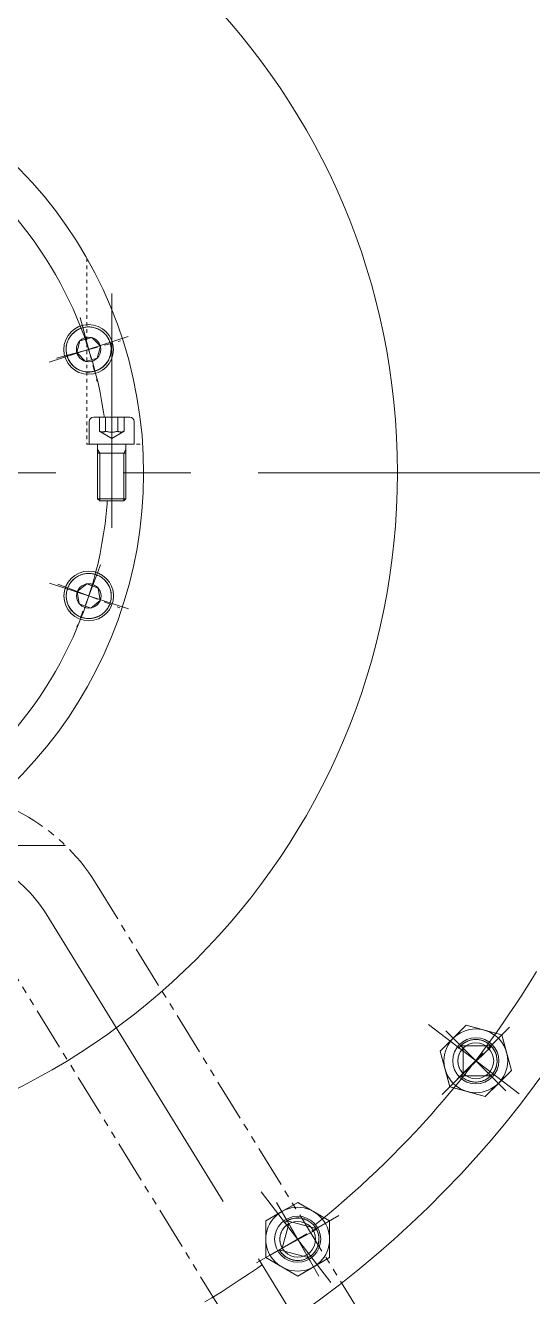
# Model space of a CAD drawing. Header units: inches. Extents: x 0 to 26418, y 0 to 20128.
# Drawn here: x 4152.6 to 4295.8, y 3494.4 to 3852.9 of the extents above; entities that cross this region are included whole.
import ezdxf

# ---------------------------------------------------------------- set-up
doc = ezdxf.new("R2010")
doc.units = ezdxf.units.IN
doc.header["$MEASUREMENT"] = 0
doc.set_wipeout_variables(frame=1)
for name, pattern in [('ACAD_ISO02W100', [15, 12, -3]), ('CENTER', [50.8, 31.75, -6.35, 6.35, -6.35]), ('双点画线', [22, 12, -2, 2, -2, 2, -2]), ('点画线', [18, 12, -2, 2, -2]), ('虚线', [2, 1, -1])]:
    doc.linetypes.add(name, pattern=pattern)
for name, color, linetype, lineweight in [('CAXA1', 5, 'CENTER', 5), ('中心线层', 5, 'CENTER', 5), ('粗实线层', 7, 'Continuous', 5), ('细实线层', 7, 'Continuous', 5), ('虚线层', 6, 'ACAD_ISO02W100', 5)]:
    doc.layers.add(name, color=color, linetype=linetype, lineweight=lineweight)

msp = doc.modelspace()

# ---------------------------------------------------------------- linework, layer by layer
at = {"color": 7, "lineweight": 5}
for p, q in [((4165.15, 3764.97), (4164.97, 3764.69)), ((4165.34, 3765.25), (4165.15, 3764.97)), ((4165.54, 3765.51), (4165.34, 3765.25)), ((4165.75, 3765.77), (4165.54, 3765.51)), ((4165.98, 3766.01), (4165.75, 3765.77)), ((4166.23, 3766.24), (4165.98, 3766.01)), ((4166.48, 3766.45), (4166.23, 3766.24)), ((4166.74, 3766.66), (4166.48, 3766.45)), ((4167.02, 3766.85), (4166.74, 3766.66)), ((4167.3, 3767.02), (4167.02, 3766.85)), ((4167.6, 3767.18), (4167.3, 3767.02)), ((4167.9, 3767.32), (4167.6, 3767.18)), ((4168.2, 3767.45), (4167.9, 3767.32)), ((4168.52, 3767.56), (4168.2, 3767.45)), ((4168.84, 3767.66), (4168.52, 3767.56)), ((4169.16, 3767.73), (4168.84, 3767.66)), ((4168.84, 3767.66), (4168.84, 3767.66)), ((4169.49, 3767.79), (4169.16, 3767.73)), ((4169.82, 3767.84), (4169.49, 3767.79)), ((4170.15, 3767.86), (4169.82, 3767.84)), ((4170.49, 3767.87), (4170.15, 3767.86)), ((4170.82, 3767.86), (4170.49, 3767.87)), ((4171.15, 3767.84), (4170.82, 3767.86)), ((4171.48, 3767.79), (4171.15, 3767.84)), ((4171.81, 3767.73), (4171.48, 3767.79)), ((4172.13, 3767.66), (4171.81, 3767.73)), ((4172.45, 3767.56), (4172.13, 3767.66)), ((4172.77, 3767.45), (4172.45, 3767.56)), ((4173.07, 3767.32), (4172.77, 3767.45)), ((4173.37, 3767.18), (4173.07, 3767.32)), ((4173.67, 3767.02), (4173.37, 3767.18)), ((4173.95, 3766.85), (4173.67, 3767.02)), ((4174.23, 3766.66), (4173.95, 3766.85)), ((4174.49, 3766.45), (4174.23, 3766.66)), ((4174.74, 3766.24), (4174.49, 3766.45)), ((4174.99, 3766.01), (4174.74, 3766.24)), ((4175.22, 3765.77), (4174.99, 3766.01)), ((4175.43, 3765.51), (4175.22, 3765.77)), ((4175.63, 3765.25), (4175.43, 3765.51)), ((4175.82, 3764.97), (4175.63, 3765.25)), ((4176, 3764.69), (4175.82, 3764.97)), ((4164.13, 3761.84), (4164.12, 3761.51)), ((4164.12, 3761.51), (4164.13, 3761.17)), ((4164.15, 3762.17), (4164.13, 3761.84)), ((4164.2, 3762.5), (4164.15, 3762.17)), ((4164.26, 3762.83), (4164.2, 3762.5)), ((4164.34, 3763.15), (4164.26, 3762.83)), ((4164.43, 3763.47), (4164.34, 3763.15)), ((4164.54, 3763.79), (4164.43, 3763.47)), ((4164.67, 3764.1), (4164.54, 3763.79)), ((4164.81, 3764.4), (4164.67, 3764.1)), ((4164.97, 3764.69), (4164.81, 3764.4)), ((4167.14, 3760.61), (4168.04, 3763.96)), ((4168.04, 3763.96), (4171.38, 3764.85)), ((4173.83, 3762.4), (4171.38, 3764.85)), ((4173.83, 3762.4), (4172.93, 3759.06)), ((4173.83, 3762.4), (4172.93, 3759.06)), ((4176.16, 3764.4), (4176, 3764.69)), ((4176.3, 3764.1), (4176.16, 3764.4)), ((4176.43, 3763.79), (4176.3, 3764.1)), ((4176.54, 3763.47), (4176.43, 3763.79)), ((4176.63, 3763.15), (4176.54, 3763.47)), ((4176.71, 3762.83), (4176.63, 3763.15)), ((4176.77, 3762.5), (4176.71, 3762.83)), ((4176.82, 3762.17), (4176.77, 3762.5)), ((4176.84, 3761.84), (4176.82, 3762.17)), ((4176.85, 3761.51), (4176.84, 3761.84)), ((4176.84, 3761.17), (4176.85, 3761.51)), ((4164.13, 3761.17), (4164.15, 3760.84)), ((4164.15, 3760.84), (4164.2, 3760.51)), ((4164.2, 3760.51), (4164.26, 3760.18)), ((4164.26, 3760.18), (4164.34, 3759.86)), ((4164.34, 3759.86), (4164.34, 3759.86)), ((4164.34, 3759.86), (4164.43, 3759.54)), ((4164.43, 3759.54), (4164.54, 3759.23)), ((4164.54, 3759.23), (4164.67, 3758.92)), ((4164.67, 3758.92), (4164.81, 3758.62)), ((4164.81, 3758.62), (4164.97, 3758.32)), ((4164.97, 3758.32), (4165.15, 3758.04)), ((4165.15, 3758.04), (4165.34, 3757.77)), ((4165.34, 3757.77), (4165.54, 3757.5)), ((4167.14, 3760.61), (4169.59, 3758.16)), ((4169.59, 3758.16), (4172.93, 3759.06)), ((4175.43, 3757.5), (4175.63, 3757.77)), ((4175.63, 3757.77), (4175.82, 3758.04)), ((4175.82, 3758.04), (4176, 3758.32)), ((4176, 3758.32), (4176.16, 3758.62)), ((4176.16, 3758.62), (4176.3, 3758.92)), ((4176.3, 3758.92), (4176.43, 3759.23)), ((4176.43, 3759.23), (4176.54, 3759.54)), ((4176.54, 3759.54), (4176.63, 3759.86)), ((4176.63, 3759.86), (4176.71, 3760.18)), ((4176.71, 3760.18), (4176.77, 3760.51)), ((4176.77, 3760.51), (4176.82, 3760.84)), ((4176.82, 3760.84), (4176.84, 3761.17)), ((4165.54, 3757.5), (4165.75, 3757.25)), ((4165.75, 3757.25), (4165.98, 3757.01)), ((4165.98, 3757.01), (4166.23, 3756.78)), ((4166.23, 3756.78), (4166.48, 3756.56)), ((4166.48, 3756.56), (4166.74, 3756.36)), ((4166.74, 3756.36), (4167.02, 3756.17)), ((4167.02, 3756.17), (4167.3, 3755.99)), ((4167.3, 3755.99), (4167.6, 3755.84)), ((4167.6, 3755.84), (4167.9, 3755.69)), ((4167.9, 3755.69), (4168.2, 3755.56)), ((4168.2, 3755.56), (4168.52, 3755.45)), ((4168.52, 3755.45), (4168.84, 3755.36)), ((4168.84, 3755.36), (4169.16, 3755.28)), ((4169.16, 3755.28), (4169.49, 3755.22)), ((4169.49, 3755.22), (4169.82, 3755.18)), ((4169.82, 3755.18), (4170.15, 3755.15)), ((4170.15, 3755.15), (4170.49, 3755.14)), ((4170.49, 3755.14), (4170.82, 3755.15)), ((4170.82, 3755.15), (4171.15, 3755.18)), ((4171.15, 3755.18), (4171.48, 3755.22)), ((4171.48, 3755.22), (4171.81, 3755.28)), ((4171.81, 3755.28), (4172.13, 3755.36)), ((4172.13, 3755.36), (4172.45, 3755.45)), ((4172.13, 3755.36), (4172.13, 3755.36)), ((4172.45, 3755.45), (4172.77, 3755.56)), ((4172.77, 3755.56), (4173.07, 3755.69)), ((4173.07, 3755.69), (4173.37, 3755.84)), ((4173.37, 3755.84), (4173.67, 3755.99)), ((4173.67, 3755.99), (4173.95, 3756.17)), ((4173.95, 3756.17), (4174.23, 3756.36)), ((4174.23, 3756.36), (4174.49, 3756.56)), ((4174.49, 3756.56), (4174.74, 3756.78)), ((4174.74, 3756.78), (4174.99, 3757.01)), ((4174.99, 3757.01), (4175.22, 3757.25)), ((4175.22, 3757.25), (4175.43, 3757.5)), ((4166.53, 3696.92), (4166.28, 3696.71)), ((4166.8, 3697.13), (4166.53, 3696.92)), ((4167.07, 3697.32), (4166.8, 3697.13)), ((4167.36, 3697.49), (4167.07, 3697.32)), ((4167.65, 3697.65), (4167.36, 3697.49)), ((4167.95, 3697.79), (4167.65, 3697.65)), ((4168.26, 3697.92), (4167.95, 3697.79)), ((4168.57, 3698.03), (4168.26, 3697.92)), ((4168.89, 3698.13), (4168.57, 3698.03)), ((4169.21, 3698.2), (4168.89, 3698.13)), ((4169.54, 3698.26), (4169.21, 3698.2)), ((4169.87, 3698.31), (4169.54, 3698.26)), ((4170.2, 3698.33), (4169.87, 3698.31)), ((4170.54, 3698.34), (4170.2, 3698.33)), ((4170.87, 3698.33), (4170.54, 3698.34)), ((4171.2, 3698.31), (4170.87, 3698.33)), ((4171.53, 3698.26), (4171.2, 3698.31)), ((4171.86, 3698.2), (4171.53, 3698.26)), ((4172.19, 3698.13), (4171.86, 3698.2)), ((4172.5, 3698.03), (4172.19, 3698.13)), ((4172.82, 3697.92), (4172.5, 3698.03)), ((4173.13, 3697.79), (4172.82, 3697.92)), ((4172.82, 3697.92), (4172.82, 3697.92)), ((4173.43, 3697.65), (4173.13, 3697.79)), ((4173.72, 3697.49), (4173.43, 3697.65)), ((4174, 3697.32), (4173.72, 3697.49)), ((4174.28, 3697.13), (4174, 3697.32)), ((4174.54, 3696.92), (4174.28, 3697.13)), ((4174.8, 3696.71), (4174.54, 3696.92)), ((4164.31, 3693.3), (4164.25, 3692.97)), ((4164.39, 3693.63), (4164.31, 3693.3)), ((4164.48, 3693.95), (4164.39, 3693.63)), ((4164.6, 3694.26), (4164.48, 3693.95)), ((4164.72, 3694.57), (4164.6, 3694.26)), ((4164.6, 3694.26), (4164.6, 3694.26)), ((4164.87, 3694.87), (4164.72, 3694.57)), ((4165.03, 3695.16), (4164.87, 3694.87)), ((4165.2, 3695.44), (4165.03, 3695.16)), ((4165.39, 3695.72), (4165.2, 3695.44)), ((4165.59, 3695.98), (4165.39, 3695.72)), ((4165.81, 3696.24), (4165.59, 3695.98)), ((4166.04, 3696.48), (4165.81, 3696.24)), ((4166.28, 3696.71), (4166.04, 3696.48)), ((4167.3, 3693.22), (4170, 3695.4)), ((4167.3, 3693.22), (4167.85, 3689.8)), ((4170, 3695.4), (4173.23, 3694.16)), ((4173.77, 3690.74), (4173.23, 3694.16)), ((4175.04, 3696.48), (4174.8, 3696.71)), ((4175.27, 3696.24), (4175.04, 3696.48)), ((4175.48, 3695.98), (4175.27, 3696.24)), ((4175.69, 3695.72), (4175.48, 3695.98)), ((4175.88, 3695.44), (4175.69, 3695.72)), ((4176.05, 3695.16), (4175.88, 3695.44)), ((4176.21, 3694.87), (4176.05, 3695.16)), ((4176.35, 3694.57), (4176.21, 3694.87)), ((4176.48, 3694.26), (4176.35, 3694.57)), ((4176.59, 3693.95), (4176.48, 3694.26)), ((4176.69, 3693.63), (4176.59, 3693.95)), ((4176.76, 3693.3), (4176.69, 3693.63)), ((4176.82, 3692.97), (4176.76, 3693.3)), ((4164.18, 3692.31), (4164.17, 3691.98)), ((4164.17, 3691.98), (4164.18, 3691.64)), ((4164.21, 3692.64), (4164.18, 3692.31)), ((4164.18, 3691.64), (4164.21, 3691.31)), ((4164.25, 3692.97), (4164.21, 3692.64)), ((4164.21, 3691.31), (4164.25, 3690.98)), ((4164.25, 3690.98), (4164.31, 3690.65)), ((4164.31, 3690.65), (4164.39, 3690.33)), ((4164.39, 3690.33), (4164.48, 3690.01)), ((4164.48, 3690.01), (4164.6, 3689.7)), ((4164.6, 3689.7), (4164.72, 3689.39)), ((4167.85, 3689.8), (4171.08, 3688.56)), ((4173.77, 3690.74), (4171.08, 3688.56)), ((4173.77, 3690.74), (4171.08, 3688.56)), ((4176.35, 3689.39), (4176.48, 3689.7)), ((4176.48, 3689.7), (4176.59, 3690.01)), ((4176.59, 3690.01), (4176.69, 3690.33)), ((4176.69, 3690.33), (4176.76, 3690.65)), ((4176.76, 3690.65), (4176.82, 3690.98)), ((4176.87, 3692.64), (4176.82, 3692.97)), ((4176.82, 3690.98), (4176.87, 3691.31)), ((4176.89, 3692.31), (4176.87, 3692.64)), ((4176.87, 3691.31), (4176.89, 3691.64)), ((4176.9, 3691.98), (4176.89, 3692.31)), ((4176.89, 3691.64), (4176.9, 3691.98)), ((4164.72, 3689.39), (4164.87, 3689.09)), ((4164.87, 3689.09), (4165.03, 3688.8)), ((4165.03, 3688.8), (4165.2, 3688.51)), ((4165.2, 3688.51), (4165.39, 3688.24)), ((4165.39, 3688.24), (4165.59, 3687.97)), ((4165.59, 3687.97), (4165.81, 3687.72)), ((4165.81, 3687.72), (4166.04, 3687.48)), ((4166.04, 3687.48), (4166.28, 3687.25)), ((4166.28, 3687.25), (4166.53, 3687.03)), ((4166.53, 3687.03), (4166.8, 3686.83)), ((4166.8, 3686.83), (4167.07, 3686.64)), ((4167.07, 3686.64), (4167.36, 3686.47)), ((4167.36, 3686.47), (4167.65, 3686.31)), ((4167.65, 3686.31), (4167.95, 3686.16)), ((4167.95, 3686.16), (4168.26, 3686.04)), ((4168.26, 3686.04), (4168.26, 3686.04)), ((4168.26, 3686.04), (4168.57, 3685.92)), ((4172.5, 3685.92), (4172.82, 3686.04)), ((4172.82, 3686.04), (4173.13, 3686.16)), ((4173.13, 3686.16), (4173.43, 3686.31)), ((4173.43, 3686.31), (4173.72, 3686.47)), ((4173.72, 3686.47), (4174, 3686.64)), ((4174, 3686.64), (4174.28, 3686.83)), ((4174.28, 3686.83), (4174.54, 3687.03)), ((4174.54, 3687.03), (4174.8, 3687.25)), ((4174.8, 3687.25), (4175.04, 3687.48)), ((4175.04, 3687.48), (4175.27, 3687.72)), ((4175.27, 3687.72), (4175.48, 3687.97)), ((4175.48, 3687.97), (4175.69, 3688.24)), ((4175.69, 3688.24), (4175.88, 3688.51)), ((4175.88, 3688.51), (4176.05, 3688.8)), ((4176.05, 3688.8), (4176.21, 3689.09)), ((4176.21, 3689.09), (4176.35, 3689.39)), ((4168.57, 3685.92), (4168.89, 3685.83)), ((4168.89, 3685.83), (4169.21, 3685.75)), ((4169.21, 3685.75), (4169.54, 3685.69)), ((4169.54, 3685.69), (4169.87, 3685.65)), ((4169.87, 3685.65), (4170.2, 3685.62)), ((4170.2, 3685.62), (4170.54, 3685.61)), ((4170.54, 3685.61), (4170.87, 3685.62)), ((4170.87, 3685.62), (4171.2, 3685.65)), ((4171.2, 3685.65), (4171.53, 3685.69)), ((4171.53, 3685.69), (4171.86, 3685.75)), ((4171.86, 3685.75), (4172.19, 3685.83)), ((4172.19, 3685.83), (4172.5, 3685.92)), ((4277.1, 3570.9), (4269.76, 3563.55)), ((4273.43, 3567.23), (4277.1, 3570.9)), ((4277.1, 3570.9), (4277.1, 3570.9)), ((4277.1, 3570.9), (4282.12, 3569.55)), ((4287.14, 3568.21), (4277.1, 3570.9)), ((4282.12, 3569.55), (4282.12, 3569.55)), ((4282.12, 3569.55), (4287.14, 3568.21)), ((4287.14, 3568.21), (4287.14, 3568.21)), ((4287.14, 3568.21), (4288.49, 3563.19)), ((4289.83, 3558.17), (4287.14, 3568.21)), ((4269.76, 3563.55), (4273.43, 3567.23)), ((4273.43, 3567.23), (4273.43, 3567.23)), ((4275.78, 3565.32), (4275.55, 3565.1)), ((4276.22, 3564.43), (4275.55, 3565.1)), ((4275.55, 3565.1), (4284.04, 3565.1)), ((4275.55, 3565.1), (4284.04, 3556.62)), ((4284.25, 3564.88), (4275.55, 3556.62)), ((4276.02, 3565.52), (4275.78, 3565.32)), ((4276.04, 3564.24), (4275.87, 3564.04)), ((4276.27, 3565.72), (4276.02, 3565.52)), ((4276.22, 3564.43), (4276.04, 3564.24)), ((4276.22, 3557.29), (4276.22, 3564.43)), ((4276.22, 3557.29), (4276.22, 3564.43)), ((4276.53, 3565.89), (4276.27, 3565.72)), ((4276.79, 3566.06), (4276.53, 3565.89)), ((4277.07, 3566.21), (4276.79, 3566.06)), ((4277.35, 3566.34), (4277.07, 3566.21)), ((4277.64, 3566.46), (4277.35, 3566.34)), ((4277.94, 3566.57), (4277.64, 3566.46)), ((4278.24, 3566.66), (4277.94, 3566.57)), ((4278.55, 3566.73), (4278.24, 3566.66)), ((4278.86, 3566.79), (4278.55, 3566.73)), ((4279.17, 3566.83), (4278.86, 3566.79)), ((4279.48, 3566.85), (4279.17, 3566.83)), ((4279.79, 3566.86), (4279.48, 3566.85)), ((4280.11, 3566.85), (4279.79, 3566.86)), ((4280.42, 3566.83), (4280.11, 3566.85)), ((4280.73, 3566.79), (4280.42, 3566.83)), ((4281.04, 3566.73), (4280.73, 3566.79)), ((4281.35, 3566.66), (4281.04, 3566.73)), ((4281.65, 3566.57), (4281.35, 3566.66)), ((4281.94, 3566.46), (4281.65, 3566.57)), ((4282.23, 3566.34), (4281.94, 3566.46)), ((4282.52, 3566.21), (4282.23, 3566.34)), ((4282.79, 3566.06), (4282.52, 3566.21)), ((4283.06, 3565.89), (4282.79, 3566.06)), ((4283.32, 3565.72), (4283.06, 3565.89)), ((4283.57, 3565.52), (4283.32, 3565.72)), ((4283.81, 3565.32), (4283.57, 3565.52)), ((4284.04, 3565.1), (4283.81, 3565.32)), ((4284.46, 3564.64), (4284.25, 3564.88)), ((4284.65, 3564.39), (4284.46, 3564.64)), ((4284.83, 3564.13), (4284.65, 3564.39)), ((4284.99, 3563.86), (4284.83, 3564.13)), ((4271.1, 3558.53), (4269.76, 3563.55)), ((4269.76, 3563.55), (4269.76, 3563.55)), ((4269.76, 3563.55), (4272.45, 3553.51)), ((4274.75, 3561.13), (4274.74, 3560.86)), ((4274.74, 3560.86), (4274.75, 3560.6)), ((4274.77, 3561.39), (4274.75, 3561.13)), ((4274.75, 3560.6), (4274.77, 3560.33)), ((4274.8, 3561.65), (4274.77, 3561.39)), ((4274.85, 3561.91), (4274.8, 3561.65)), ((4274.91, 3562.17), (4274.85, 3561.91)), ((4274.99, 3562.42), (4274.91, 3562.17)), ((4275.08, 3562.67), (4274.99, 3562.42)), ((4275.18, 3562.92), (4275.08, 3562.67)), ((4275.29, 3563.16), (4275.18, 3562.92)), ((4275.42, 3563.39), (4275.29, 3563.16)), ((4275.56, 3563.61), (4275.42, 3563.39)), ((4275.71, 3563.83), (4275.56, 3563.61)), ((4275.87, 3564.04), (4275.71, 3563.83)), ((4285.14, 3563.59), (4284.99, 3563.86)), ((4285.28, 3563.3), (4285.14, 3563.59)), ((4285.4, 3563.01), (4285.28, 3563.3)), ((4285.5, 3562.72), (4285.4, 3563.01)), ((4285.59, 3562.41), (4285.5, 3562.72)), ((4285.66, 3562.11), (4285.59, 3562.41)), ((4285.72, 3561.8), (4285.66, 3562.11)), ((4285.76, 3561.49), (4285.72, 3561.8)), ((4285.79, 3561.18), (4285.76, 3561.49)), ((4285.76, 3560.23), (4285.79, 3560.55)), ((4285.79, 3560.86), (4285.79, 3561.18)), ((4285.79, 3560.55), (4285.79, 3560.86)), ((4288.49, 3563.19), (4288.49, 3563.19)), ((4288.49, 3563.19), (4289.83, 3558.17)), ((4272.45, 3553.51), (4271.1, 3558.53)), ((4271.1, 3558.53), (4271.1, 3558.53)), ((4274.77, 3560.33), (4274.8, 3560.07)), ((4274.8, 3560.07), (4274.85, 3559.81)), ((4274.85, 3559.81), (4274.91, 3559.55)), ((4274.91, 3559.55), (4274.99, 3559.3)), ((4274.99, 3559.3), (4275.08, 3559.05)), ((4275.08, 3559.05), (4275.18, 3558.81)), ((4275.18, 3558.81), (4275.29, 3558.57)), ((4275.29, 3558.57), (4275.42, 3558.34)), ((4275.42, 3558.34), (4275.56, 3558.11)), ((4275.55, 3556.62), (4276.22, 3557.29)), ((4275.56, 3558.11), (4275.71, 3557.89)), ((4275.71, 3557.89), (4275.87, 3557.68)), ((4275.87, 3557.68), (4276.04, 3557.48)), ((4276.04, 3557.48), (4276.22, 3557.29)), ((4282.48, 3550.82), (4289.83, 3558.17)), ((4284.25, 3556.85), (4284.46, 3557.09)), ((4284.46, 3557.09), (4284.65, 3557.33)), ((4284.65, 3557.33), (4284.83, 3557.59)), ((4284.83, 3557.59), (4284.99, 3557.86)), ((4284.99, 3557.86), (4285.14, 3558.14)), ((4285.14, 3558.14), (4285.28, 3558.42)), ((4285.28, 3558.42), (4285.4, 3558.71)), ((4285.4, 3558.71), (4285.5, 3559.01)), ((4285.5, 3559.01), (4285.59, 3559.31)), ((4285.59, 3559.31), (4285.66, 3559.61)), ((4285.66, 3559.61), (4285.72, 3559.92)), ((4285.72, 3559.92), (4285.76, 3560.23)), ((4289.83, 3558.17), (4286.16, 3554.5)), ((4289.83, 3558.17), (4289.83, 3558.17)), ((4277.46, 3552.17), (4272.45, 3553.51)), ((4272.45, 3553.51), (4272.45, 3553.51)), ((4272.45, 3553.51), (4282.48, 3550.82)), ((4275.55, 3556.62), (4275.78, 3556.4)), ((4284.04, 3556.62), (4275.55, 3556.62)), ((4275.78, 3556.4), (4276.02, 3556.2)), ((4276.02, 3556.2), (4276.27, 3556.01)), ((4276.27, 3556.01), (4276.53, 3555.83)), ((4276.53, 3555.83), (4276.79, 3555.67)), ((4276.79, 3555.67), (4277.07, 3555.52)), ((4277.07, 3555.52), (4277.35, 3555.38)), ((4277.35, 3555.38), (4277.64, 3555.26)), ((4277.64, 3555.26), (4277.94, 3555.16)), ((4277.94, 3555.16), (4278.24, 3555.07)), ((4278.24, 3555.07), (4278.55, 3554.99)), ((4278.55, 3554.99), (4278.86, 3554.94)), ((4278.86, 3554.94), (4279.17, 3554.89)), ((4279.17, 3554.89), (4279.48, 3554.87)), ((4279.48, 3554.87), (4279.79, 3554.86)), ((4279.79, 3554.86), (4280.11, 3554.87)), ((4280.11, 3554.87), (4280.42, 3554.89)), ((4280.42, 3554.89), (4280.73, 3554.94)), ((4280.73, 3554.94), (4281.04, 3554.99)), ((4281.04, 3554.99), (4281.35, 3555.07)), ((4281.35, 3555.07), (4281.65, 3555.16)), ((4281.65, 3555.16), (4281.94, 3555.26)), ((4281.94, 3555.26), (4282.23, 3555.38)), ((4282.23, 3555.38), (4282.52, 3555.52)), ((4286.16, 3554.5), (4282.48, 3550.82)), ((4282.52, 3555.52), (4282.79, 3555.67)), ((4282.79, 3555.67), (4283.06, 3555.83)), ((4283.06, 3555.83), (4283.32, 3556.01)), ((4283.32, 3556.01), (4283.57, 3556.2)), ((4283.57, 3556.2), (4283.81, 3556.4)), ((4283.81, 3556.4), (4284.04, 3556.62)), ((4284.04, 3556.62), (4284.25, 3556.85)), ((4282.48, 3550.82), (4277.46, 3552.17)), ((4277.46, 3552.17), (4277.46, 3552.17)), ((4282.48, 3550.82), (4282.48, 3550.82)), ((4229.51, 3520.93), (4220.51, 3515.73)), ((4220.51, 3515.73), (4225.01, 3518.33)), ((4225.01, 3518.33), (4229.51, 3520.93)), ((4225.01, 3518.33), (4225.01, 3518.33)), ((4229.51, 3520.93), (4229.51, 3520.93)), ((4229.51, 3520.93), (4234.01, 3518.33)), ((4238.51, 3515.73), (4229.51, 3520.93)), ((4234.01, 3518.33), (4234.01, 3518.33)), ((4234.01, 3518.33), (4238.51, 3515.73)), ((4220.51, 3510.53), (4220.51, 3515.73)), ((4220.51, 3515.73), (4220.51, 3515.73)), ((4220.51, 3515.73), (4220.51, 3505.34)), ((4225.14, 3508.01), (4226.99, 3514.91)), ((4225.14, 3508.01), (4226.99, 3514.91)), ((4225.76, 3513.92), (4225.59, 3513.71)), ((4225.94, 3514.11), (4225.76, 3513.92)), ((4226.13, 3514.29), (4225.94, 3514.11)), ((4226.33, 3514.46), (4226.13, 3514.29)), ((4226.54, 3514.62), (4226.33, 3514.46)), ((4226.79, 3515.88), (4226.51, 3515.73)), ((4226.99, 3514.91), (4226.51, 3515.73)), ((4226.51, 3515.73), (4234.71, 3513.53)), ((4226.51, 3515.73), (4232.51, 3505.34)), ((4226.76, 3514.77), (4226.54, 3514.62)), ((4226.99, 3514.91), (4226.76, 3514.77)), ((4227.07, 3516.02), (4226.79, 3515.88)), ((4227.36, 3516.14), (4227.07, 3516.02)), ((4227.66, 3516.24), (4227.36, 3516.14)), ((4227.96, 3516.33), (4227.66, 3516.24)), ((4228.27, 3516.4), (4227.96, 3516.33)), ((4228.57, 3516.46), (4228.27, 3516.4)), ((4228.89, 3516.5), (4228.57, 3516.46)), ((4229.2, 3516.53), (4228.89, 3516.5)), ((4229.51, 3516.53), (4229.2, 3516.53)), ((4229.83, 3516.53), (4229.51, 3516.53)), ((4230.14, 3516.5), (4229.83, 3516.53)), ((4230.45, 3516.46), (4230.14, 3516.5)), ((4230.76, 3516.4), (4230.45, 3516.46)), ((4231.07, 3516.33), (4230.76, 3516.4)), ((4231.37, 3516.24), (4231.07, 3516.33)), ((4231.66, 3516.14), (4231.37, 3516.24)), ((4231.95, 3516.02), (4231.66, 3516.14)), ((4232.24, 3515.88), (4231.95, 3516.02)), ((4232.51, 3515.73), (4232.24, 3515.88)), ((4232.78, 3515.57), (4232.51, 3515.73)), ((4233.04, 3515.39), (4232.78, 3515.57)), ((4233.29, 3515.2), (4233.04, 3515.39)), ((4233.53, 3514.99), (4233.29, 3515.2)), ((4233.76, 3514.78), (4233.53, 3514.99)), ((4233.97, 3514.55), (4233.76, 3514.78)), ((4234.18, 3514.31), (4233.97, 3514.55)), ((4234.37, 3514.06), (4234.18, 3514.31)), ((4234.54, 3513.8), (4234.37, 3514.06)), ((4238.51, 3515.73), (4238.51, 3515.73)), ((4238.51, 3515.73), (4238.51, 3510.53)), ((4238.51, 3505.34), (4238.51, 3515.73)), ((4220.51, 3505.34), (4220.51, 3510.53)), ((4220.51, 3510.53), (4220.51, 3510.53)), ((4234.86, 3513.26), (4224.32, 3507.53)), ((4224.47, 3510.8), (4224.46, 3510.53)), ((4224.46, 3510.53), (4224.47, 3510.27)), ((4224.49, 3511.06), (4224.47, 3510.8)), ((4224.52, 3511.32), (4224.49, 3511.06)), ((4224.57, 3511.59), (4224.52, 3511.32)), ((4224.63, 3511.84), (4224.57, 3511.59)), ((4224.71, 3512.1), (4224.63, 3511.84)), ((4224.8, 3512.35), (4224.71, 3512.1)), ((4224.9, 3512.59), (4224.8, 3512.35)), ((4225.01, 3512.83), (4224.9, 3512.59)), ((4225.14, 3513.06), (4225.01, 3512.83)), ((4225.27, 3513.29), (4225.14, 3513.06)), ((4225.42, 3513.5), (4225.27, 3513.29)), ((4225.59, 3513.71), (4225.42, 3513.5)), ((4234.71, 3513.53), (4234.54, 3513.8)), ((4234.99, 3512.97), (4234.86, 3513.26)), ((4235.11, 3512.68), (4234.99, 3512.97)), ((4235.22, 3512.39), (4235.11, 3512.68)), ((4235.31, 3512.09), (4235.22, 3512.39)), ((4235.38, 3511.78), (4235.31, 3512.09)), ((4235.44, 3511.47), (4235.38, 3511.78)), ((4235.48, 3511.16), (4235.44, 3511.47)), ((4235.5, 3510.85), (4235.48, 3511.16)), ((4235.51, 3510.53), (4235.5, 3510.85)), ((4235.5, 3510.22), (4235.51, 3510.53)), ((4238.51, 3510.53), (4238.51, 3510.53)), ((4238.51, 3510.53), (4238.51, 3505.34)), ((4224.32, 3507.53), (4225.14, 3508.01)), ((4224.32, 3507.53), (4224.48, 3507.27)), ((4232.51, 3505.34), (4224.32, 3507.53)), ((4224.47, 3510.27), (4224.49, 3510.01)), ((4224.48, 3507.27), (4224.66, 3507.01)), ((4224.49, 3510.01), (4224.52, 3509.74)), ((4224.52, 3509.74), (4224.57, 3509.48)), ((4224.57, 3509.48), (4224.63, 3509.23)), ((4224.63, 3509.23), (4224.71, 3508.97)), ((4224.66, 3507.01), (4224.85, 3506.76)), ((4224.71, 3508.97), (4224.8, 3508.72)), ((4224.8, 3508.72), (4224.9, 3508.48)), ((4224.85, 3506.76), (4225.05, 3506.52)), ((4224.9, 3508.48), (4225.01, 3508.24)), ((4225.01, 3508.24), (4225.14, 3508.01)), ((4233.97, 3506.52), (4234.18, 3506.76)), ((4234.18, 3506.76), (4234.37, 3507.01)), ((4234.37, 3507.01), (4234.54, 3507.27)), ((4234.54, 3507.27), (4234.71, 3507.53)), ((4234.71, 3507.53), (4234.86, 3507.81)), ((4234.86, 3507.81), (4234.99, 3508.09)), ((4234.99, 3508.09), (4235.11, 3508.38)), ((4235.11, 3508.38), (4235.22, 3508.68)), ((4235.22, 3508.68), (4235.31, 3508.98)), ((4235.31, 3508.98), (4235.38, 3509.29)), ((4235.38, 3509.29), (4235.44, 3509.6)), ((4235.44, 3509.6), (4235.48, 3509.91)), ((4235.48, 3509.91), (4235.5, 3510.22)), ((4225.01, 3502.74), (4220.51, 3505.34)), ((4220.51, 3505.34), (4220.51, 3505.34)), ((4220.51, 3505.34), (4229.51, 3500.14)), ((4225.05, 3506.52), (4225.27, 3506.29)), ((4225.27, 3506.29), (4225.5, 3506.08)), ((4225.5, 3506.08), (4225.74, 3505.87)), ((4225.74, 3505.87), (4225.99, 3505.68)), ((4225.99, 3505.68), (4226.24, 3505.5)), ((4226.24, 3505.5), (4226.51, 3505.34)), ((4226.51, 3505.34), (4226.79, 3505.19)), ((4226.79, 3505.19), (4227.07, 3505.05)), ((4227.07, 3505.05), (4227.36, 3504.93)), ((4227.36, 3504.93), (4227.66, 3504.83)), ((4227.66, 3504.83), (4227.96, 3504.74)), ((4227.96, 3504.74), (4228.27, 3504.67)), ((4228.27, 3504.67), (4228.57, 3504.61)), ((4228.57, 3504.61), (4228.89, 3504.57)), ((4228.89, 3504.57), (4229.2, 3504.54)), ((4229.2, 3504.54), (4229.51, 3504.53)), ((4229.51, 3500.14), (4238.51, 3505.34)), ((4229.51, 3504.53), (4229.83, 3504.54)), ((4229.83, 3504.54), (4230.14, 3504.57)), ((4230.14, 3504.57), (4230.45, 3504.61)), ((4230.45, 3504.61), (4230.76, 3504.67)), ((4230.76, 3504.67), (4231.07, 3504.74)), ((4231.07, 3504.74), (4231.37, 3504.83)), ((4231.37, 3504.83), (4231.66, 3504.93)), ((4231.66, 3504.93), (4231.95, 3505.05)), ((4231.95, 3505.05), (4232.24, 3505.19)), ((4232.24, 3505.19), (4232.51, 3505.34)), ((4232.51, 3505.34), (4232.78, 3505.5)), ((4232.78, 3505.5), (4233.04, 3505.68)), ((4233.04, 3505.68), (4233.29, 3505.87)), ((4233.29, 3505.87), (4233.53, 3506.08)), ((4233.53, 3506.08), (4233.76, 3506.29)), ((4233.76, 3506.29), (4233.97, 3506.52)), ((4238.51, 3505.34), (4234.01, 3502.74)), ((4238.51, 3505.34), (4238.51, 3505.34)), ((4229.51, 3500.14), (4225.01, 3502.74)), ((4225.01, 3502.74), (4225.01, 3502.74)), ((4234.01, 3502.74), (4229.51, 3500.14)), ((4229.51, 3500.14), (4229.51, 3500.14))]:
    msp.add_line(p, q, dxfattribs=at)
for centre, radius in [((4170.49, 3761.51), 7), ((4170.49, 3761.51), 3.46), ((4170.54, 3691.98), 7), ((4170.54, 3691.98), 3.46), ((4279.79, 3560.86), 9), ((4279.79, 3560.86), 6.5), ((4279.79, 3560.86), 5.05), ((4229.51, 3510.53), 9), ((4229.51, 3510.53), 6.5), ((4229.51, 3510.53), 5.05)]:
    msp.add_circle(centre, radius, dxfattribs=at)
for centre, radius, start, end in [((4063.78, 3976.79), 582.5, 301.35579, 238.58501), ((4063.25, 3976.79), 546, 303.5084, 236.556), ((4063.52, 3726.79), 290, 148.6687, 31.3333), ((4063.52, 3726.66), 122.5, 288.8192, 164.8541), ((4170.49, 3761.51), 6.36, 15, 195), ((4170.49, 3761.51), 6.36, 195, 15), ((4170.54, 3691.98), 6.36, 339, 159), ((4170.54, 3691.98), 6.36, 159, 339)]:
    msp.add_arc(centre, radius, start, end, dxfattribs=at)
msp.add_open_spline([(4478.58, 4391.59), (4443.49, 4429.16), (4363.33, 4496.48), (4220.7, 4564.04), (4063.25, 4591.2), (3902.94, 4574.79), (3750.86, 4517.6), (3617.58, 4422.13), (3512.8, 4294.15), (3444.25, 4142.25), (3415.61, 3976.34), (3435.07, 3807.87), (3495.96, 3648.67), (3597.19, 3509.91), (3731.64, 3401.31), (3890.72, 3330.93), (4063.7, 3303.42), (4238.96, 3322.51), (4404.48, 3386.32), (4548.54, 3491.77), (4661.39, 3631.55), (4734.59, 3796.86), (4752.87, 3916.58), (4754.54, 3976.52)], degree=3, knots=[0, 0, 0, 0, 6187.666026, 12450.355458, 18783.77638, 25175.55398, 31622.065679, 38124.713595, 44683.237858, 51298.550922, 57973.870728, 64697.019294, 71462.748657, 78273.501796, 85129.278897, 92030.080145, 98977.285843, 105969.701152, 113006.622999, 120087.951186, 127214.495945, 134386.492849, 141603.663266, 141603.663266, 141603.663266, 141603.663266], dxfattribs=at)
at = {"layer": 'CAXA1', "linetype": 'CENTER', "lineweight": 5, "ltscale": 3}
for p, q in [((4159.35, 3757.89), (4181.7, 3765.15)), ((4159.4, 3695.6), (4181.76, 3688.33)), ((3793.27, 3621.58), (4163.96, 3621.58)), ((4158.52, 3602.3), (4336.82, 3312.58)), ((4266.4, 3571.14), (4292, 3551.5)), ((4219.24, 3523.93), (4238.88, 3498.33))]:
    msp.add_line(p, q, dxfattribs=at)
for centre, radius in [((4063.78, 3976.79), 565), ((4063.78, 3976.79), 540), ((4063.52, 3726.66), 112.5)]:
    msp.add_circle(centre, radius, dxfattribs=at)
for centre, radius, start, end in [((4063.52, 3726.79), 272.5, 148.6693, 31.3334), ((4124.67, 3580.98), 40, 32.2035, 90)]:
    msp.add_arc(centre, radius, start, end, dxfattribs=at)
at = {"layer": '中心线层', "color": 7, "linetype": '点画线', "lineweight": 5}
for p, q in [((4168.06, 3770.55), (4172.91, 3752.46)), ((4161.44, 3759.08), (4179.53, 3763.93)), ((4173.89, 3700.72), (4167.18, 3683.24)), ((4161.79, 3695.33), (4179.28, 3688.62)), ((4270.32, 3551.39), (4289.26, 3570.33)), ((4288.28, 3552.38), (4271.31, 3569.35)), ((4273.43, 3567.23), (4286.16, 3554.5)), ((4273.43, 3554.5), (4286.16, 3567.23)), ((4235.51, 3500.14), (4223.51, 3520.93)), ((4225.01, 3518.33), (4234.01, 3502.74)), ((4217.91, 3503.84), (4241.11, 3517.23)), ((4221.72, 3506.03), (4237.31, 3515.03))]:
    msp.add_line(p, q, dxfattribs=at)
at = {"layer": '细实线层', "color": 7, "linetype": '双点画线', "lineweight": 5}
for p, q in [((4172.42, 3611.09), (4328.16, 3358.03)), ((4144.46, 3593.65), (4289.56, 3357.88))]:
    msp.add_line(p, q, dxfattribs=at)
msp.add_arc((4124.67, 3580.98), 56.5, 32.2035, 90, dxfattribs=at)
at = {"layer": '细实线层', "color": 7, "lineweight": 5}
for centre, start, end in [((4279.79, 3560.86), 225, 145), ((4229.51, 3510.53), 210, 130)]:
    msp.add_arc(centre, 6, start, end, dxfattribs=at)
at = {"layer": '虚线层', "color": 7, "linetype": '虚线', "lineweight": 5}
msp.add_arc((4063.25, 3976.79), 546, 236.556, 303.5084, dxfattribs=at)

# ---------------------------------------------------------------- next in the draw order: wipeouts: each hides what was drawn before it
at = {"color": 7, "lineweight": 5}
msp.add_wipeout([(4177.01, 3718.78), (4177.91, 3718.78), (4177.91, 3718.78), (4180.41, 3718.78), (4180.41, 3718.78), (4181.01, 3719.38), (4181.01, 3719.38), (4181.01, 3732.28), (4181.01, 3732.28), (4181.01, 3733.32), (4181.01, 3733.32), (4181.01, 3734.78), (4181.01, 3734.78), (4183.38, 3734.78), (4183.38, 3734.78), (4183.38, 3741.15), (4183.38, 3741.15), (4183.38, 3741.22), (4183.37, 3741.28), (4183.36, 3741.35), (4183.35, 3741.42), (4183.33, 3741.48), (4183.32, 3741.55), (4183.29, 3741.61), (4183.27, 3741.67), (4183.24, 3741.73), (4183.21, 3741.79), (4183.17, 3741.85), (4183.14, 3741.9), (4183.09, 3741.95), (4183.05, 3742), (4183.01, 3742.05), (4182.96, 3742.1), (4182.91, 3742.14), (4182.85, 3742.18), (4182.8, 3742.22), (4182.74, 3742.25), (4182.68, 3742.29), (4182.62, 3742.31), (4182.56, 3742.34), (4182.5, 3742.36), (4182.43, 3742.38), (4182.37, 3742.4), (4182.3, 3742.41), (4182.24, 3742.42), (4182.17, 3742.42), (4182.11, 3742.42), (4182.11, 3742.42), (4180.48, 3742.42), (4180.48, 3742.42), (4178.75, 3742.42), (4178.75, 3742.42), (4177.91, 3742.42), (4177.91, 3742.42), (4177.01, 3742.42), (4177.01, 3742.42), (4175.28, 3742.42), (4175.28, 3742.42), (4173.55, 3742.42), (4173.55, 3742.42), (4171.92, 3742.42), (4171.92, 3742.42), (4171.85, 3742.42), (4171.79, 3742.42), (4171.72, 3742.41), (4171.66, 3742.4), (4171.59, 3742.38), (4171.53, 3742.36), (4171.46, 3742.34), (4171.4, 3742.31), (4171.34, 3742.29), (4171.28, 3742.25), (4171.23, 3742.22), (4171.17, 3742.18), (4171.12, 3742.14), (4171.07, 3742.1), (4171.02, 3742.05), (4170.98, 3742), (4170.93, 3741.95), (4170.89, 3741.9), (4170.85, 3741.85), (4170.82, 3741.79), (4170.79, 3741.73), (4170.76, 3741.67), (4170.73, 3741.61), (4170.71, 3741.55), (4170.69, 3741.48), (4170.68, 3741.42), (4170.66, 3741.35), (4170.66, 3741.28), (4170.65, 3741.22), (4170.65, 3741.15), (4170.65, 3741.15), (4170.65, 3734.78), (4170.65, 3734.78), (4173.01, 3734.78), (4173.01, 3734.78), (4173.01, 3733.32), (4173.01, 3733.32), (4173.01, 3732.28), (4173.01, 3732.28), (4173.01, 3719.38), (4173.01, 3719.38), (4173.61, 3718.78), (4173.61, 3718.78)], dxfattribs=at).dxf.layer = '细实线层'

# ---------------------------------------------------------------- next in the draw order: linework, layer by layer
for radius in [386.26, 194.17]:
    msp.add_circle((4063.52, 3726.75), radius, dxfattribs=at)
at = {"layer": 'CAXA1', "linetype": 'CENTER', "lineweight": 5, "ltscale": 3}
for p, q in [((4177.01, 3777.3), (4177.01, 3711.2)), ((4466.02, 3726.75), (3661.02, 3726.75))]:
    msp.add_line(p, q, dxfattribs=at)
at = {"layer": '中心线层', "color": 7, "lineweight": 5}
msp.add_line((4177.01, 3716.78), (4177.01, 3744.42), dxfattribs=at)
at = {"layer": '粗实线层', "color": 7, "lineweight": 5}
for p, q in [((4170.65, 3741.15), (4170.65, 3734.78)), ((4182.11, 3742.42), (4171.92, 3742.42)), ((4183.38, 3734.78), (4183.38, 3741.15)), ((4170.65, 3734.78), (4183.38, 3734.78)), ((4173.01, 3719.38), (4173.01, 3734.78)), ((4181.01, 3719.38), (4181.01, 3734.78)), ((4173.01, 3732.28), (4181.01, 3732.28)), ((4181.01, 3719.38), (4173.01, 3719.38)), ((4173.61, 3718.78), (4173.01, 3719.38)), ((4180.41, 3718.78), (4173.61, 3718.78)), ((4180.41, 3718.78), (4181.01, 3719.38))]:
    msp.add_line(p, q, dxfattribs=at)
for centre, start, end in [((4171.92, 3741.15), 90, 180), ((4182.11, 3741.15), 0, 90)]:
    msp.add_arc(centre, 1.27, start, end, dxfattribs=at)
at = {"layer": '细实线层', "color": 7, "lineweight": 5}
for p, q in [((4173.61, 3732.28), (4173.01, 3733.32)), ((4180.41, 3732.28), (4181.01, 3733.32)), ((4173.61, 3718.78), (4173.61, 3732.28)), ((4180.41, 3718.78), (4180.41, 3732.28))]:
    msp.add_line(p, q, dxfattribs=at)
at = {"layer": '虚线层', "color": 7, "linetype": '虚线', "lineweight": 5}
for p, q in [((4170.01, 3787.2), (4170.01, 3734.78)), ((4170.01, 3734.78), (4185.75, 3734.78))]:
    msp.add_line(p, q, dxfattribs=at)
at = {"layer": '虚线层', "color": 7, "lineweight": 5}
for p, q in [((4173.55, 3738.42), (4173.55, 3742.42)), ((4175.28, 3738.42), (4175.28, 3742.42)), ((4178.75, 3738.42), (4178.75, 3742.42)), ((4180.48, 3738.42), (4180.48, 3742.42)), ((4173.55, 3738.42), (4177.01, 3736.42)), ((4180.48, 3738.42), (4177.01, 3736.42))]:
    msp.add_line(p, q, dxfattribs=at)
for centre, radius, start, end in [((4174.42, 3740.16), 1.94, 243.4349, 296.5651), ((4177.01, 3745), 6.8, 255.2529, 284.7471), ((4179.61, 3740.16), 1.94, 243.4349, 296.5651)]:
    msp.add_arc(centre, radius, start, end, dxfattribs=at)

doc.saveas('drawing.dxf')
